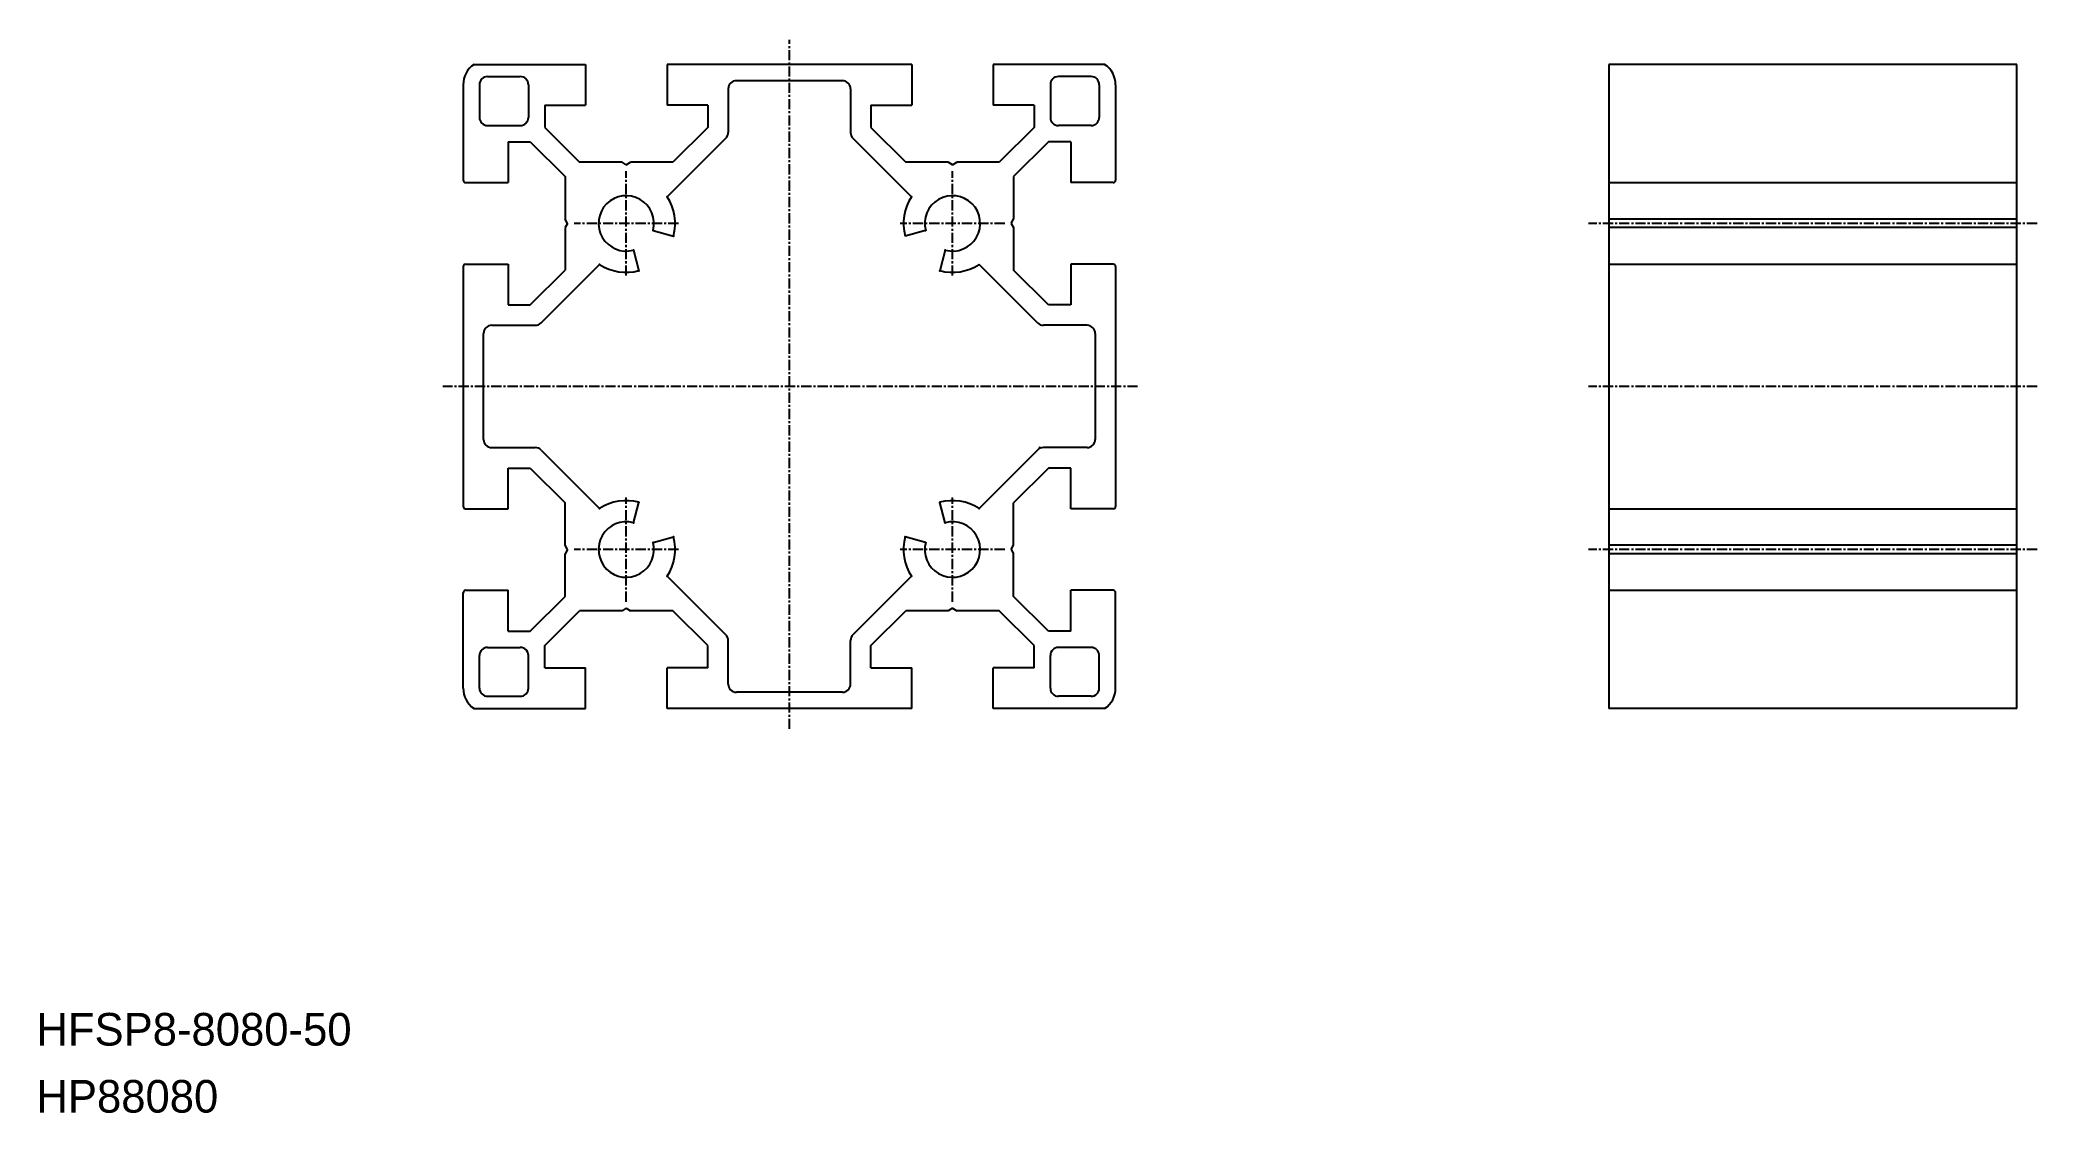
# Model space of a CAD drawing. Extents: x 0 to 245, y 0 to 132.
import ezdxf

# ---------------------------------------------------------------- set-up
doc = ezdxf.new("R2010")
doc.units = 0
doc.linetypes.add('CENTER', pattern=[2, 1.25, -0.25, 0.25, -0.25])
doc.layers.get('0').update_dxf_attribs({"linetype": 'CONTINUOUS'})
doc.layers.add('CENTER', color=1, linetype='CENTER')

msp = doc.modelspace()

# ---------------------------------------------------------------- linework, layer by layer
at = {"color": 7, "linetype": 'CONTINUOUS'}
for p, q in [((53.67, 128.55), (67.33, 128.55)), ((58.25, 128.55), (58.25, 128.55)), ((61.18, 128.55), (61.18, 128.55)), ((67.33, 128.55), (67.33, 123.55)), ((107.33, 128.55), (77.33, 128.55)), ((77.33, 128.55), (77.33, 123.55)), ((107.33, 128.55), (107.33, 123.55)), ((117.33, 128.55), (117.33, 123.55)), ((130.99, 128.55), (117.33, 128.55)), ((192.82, 128.55), (192.82, 49.55)), ((242.82, 128.55), (192.82, 128.55)), ((242.82, 49.55), (242.82, 128.55)), ((52.33, 126.05), (52.33, 114.35)), ((54.33, 126.05), (54.33, 122.05)), ((55.33, 127.05), (59.33, 127.05)), ((60.33, 126.05), (60.33, 122.05)), ((84.83, 125.55), (84.83, 120.19)), ((98.83, 126.55), (85.83, 126.55)), ((99.83, 125.55), (99.83, 120.19)), ((124.33, 126.05), (124.33, 122.05)), ((129.33, 127.05), (125.33, 127.05)), ((130.33, 126.05), (130.33, 122.05)), ((132.33, 126.05), (132.33, 114.35)), ((62.33, 123.55), (67.33, 123.55)), ((62.33, 123.55), (62.33, 120.81)), ((82.33, 123.55), (77.33, 123.55)), ((82.33, 123.55), (82.33, 120.81)), ((102.33, 123.55), (107.33, 123.55)), ((102.33, 123.55), (102.33, 120.81)), ((122.33, 123.55), (117.33, 123.55)), ((122.33, 123.55), (122.33, 120.81)), ((55.33, 121.05), (59.33, 121.05)), ((62.33, 120.81), (66.6, 116.55)), ((82.33, 120.81), (78.06, 116.55)), ((102.33, 120.81), (106.6, 116.55)), ((122.33, 120.81), (118.06, 116.55)), ((129.33, 121.05), (125.33, 121.05)), ((57.83, 119.05), (57.83, 114.05)), ((57.83, 119.05), (60.56, 119.05)), ((60.56, 119.05), (64.83, 114.78)), ((84.53, 119.49), (77.36, 112.31)), ((100.12, 119.49), (107.29, 112.31)), ((124.1, 119.05), (119.83, 114.78)), ((126.83, 119.05), (124.1, 119.05)), ((126.83, 119.05), (126.83, 114.05)), ((71.81, 116.55), (66.6, 116.55)), ((72.33, 116.25), (71.81, 116.55)), ((72.33, 116.25), (72.85, 116.55)), ((78.06, 116.55), (72.85, 116.55)), ((111.81, 116.55), (106.6, 116.55)), ((112.33, 116.25), (111.81, 116.55)), ((112.33, 116.25), (112.85, 116.55)), ((118.06, 116.55), (112.85, 116.55)), ((52.63, 114.05), (57.83, 114.05)), ((64.83, 114.78), (64.83, 109.57)), ((119.83, 114.78), (119.83, 109.57)), ((132.03, 114.05), (126.83, 114.05)), ((192.82, 114.05), (242.82, 114.05)), ((65.13, 109.05), (64.83, 109.57)), ((65.13, 109.05), (64.83, 108.53)), ((64.83, 108.53), (64.83, 103.31)), ((75.61, 108.17), (78.12, 107.49)), ((109.04, 108.17), (106.53, 107.49)), ((119.53, 109.05), (119.83, 109.57)), ((119.53, 109.05), (119.83, 108.53)), ((119.83, 108.53), (119.83, 103.31)), ((242.82, 109.57), (192.82, 109.57)), ((242.82, 108.53), (192.82, 108.53)), ((73.21, 105.76), (73.88, 103.25)), ((111.45, 105.76), (110.77, 103.25)), ((52.33, 103.75), (52.33, 74.35)), ((52.63, 104.05), (57.83, 104.05)), ((57.83, 104.05), (57.83, 99.05)), ((60.56, 99.05), (64.83, 103.31)), ((61.89, 96.84), (69.06, 104.01)), ((122.77, 96.84), (115.59, 104.01)), ((124.1, 99.05), (119.83, 103.31)), ((132.03, 104.05), (126.83, 104.05)), ((126.83, 104.05), (126.83, 99.05)), ((132.33, 103.75), (132.33, 74.35)), ((192.82, 104.05), (242.82, 104.05)), ((57.83, 99.05), (60.56, 99.05)), ((126.83, 99.05), (124.1, 99.05)), ((54.83, 82.55), (54.83, 95.55)), ((55.83, 96.55), (61.18, 96.55)), ((128.83, 96.55), (123.47, 96.55)), ((129.83, 95.55), (129.83, 82.55)), ((55.83, 81.55), (61.18, 81.55)), ((61.89, 81.25), (69.06, 74.08)), ((122.77, 81.25), (115.59, 74.08)), ((128.83, 81.55), (123.47, 81.55)), ((57.83, 74.05), (57.83, 79.05)), ((57.83, 79.05), (60.56, 79.05)), ((60.56, 79.05), (64.83, 74.78)), ((124.1, 79.05), (119.83, 74.78)), ((126.83, 79.05), (124.1, 79.05)), ((126.83, 74.05), (126.83, 79.05)), ((52.63, 74.05), (57.83, 74.05)), ((64.83, 69.57), (64.83, 74.78)), ((73.21, 72.33), (73.88, 74.84)), ((111.45, 72.33), (110.77, 74.84)), ((119.83, 69.57), (119.83, 74.78)), ((132.03, 74.05), (126.83, 74.05)), ((192.82, 74.05), (242.82, 74.05)), ((65.13, 69.05), (64.83, 69.57)), ((65.13, 69.05), (64.83, 68.53)), ((75.61, 69.93), (78.12, 70.6)), ((109.04, 69.93), (106.53, 70.6)), ((119.53, 69.05), (119.83, 69.57)), ((119.53, 69.05), (119.83, 68.53)), ((242.82, 69.57), (192.82, 69.57)), ((64.83, 63.31), (64.83, 68.53)), ((119.83, 63.31), (119.83, 68.53)), ((242.82, 68.53), (192.82, 68.53)), ((52.33, 52.05), (52.33, 63.75)), ((52.63, 64.05), (57.83, 64.05)), ((57.83, 59.05), (57.83, 64.05)), ((84.53, 58.61), (77.36, 65.78)), ((100.12, 58.61), (107.29, 65.78)), ((126.83, 59.05), (126.83, 64.05)), ((132.03, 64.05), (126.83, 64.05)), ((132.33, 52.05), (132.33, 63.75)), ((192.82, 64.05), (242.82, 64.05)), ((60.56, 59.05), (64.83, 63.31)), ((62.33, 57.28), (66.6, 61.55)), ((71.81, 61.55), (66.6, 61.55)), ((72.33, 61.85), (71.81, 61.55)), ((72.33, 61.85), (72.85, 61.55)), ((78.06, 61.55), (72.85, 61.55)), ((82.33, 57.28), (78.06, 61.55)), ((102.33, 57.28), (106.6, 61.55)), ((111.81, 61.55), (106.6, 61.55)), ((112.33, 61.85), (111.81, 61.55)), ((112.33, 61.85), (112.85, 61.55)), ((118.06, 61.55), (112.85, 61.55)), ((122.33, 57.28), (118.06, 61.55)), ((124.1, 59.05), (119.83, 63.31)), ((57.83, 59.05), (60.56, 59.05)), ((126.83, 59.05), (124.1, 59.05)), ((55.33, 57.05), (59.33, 57.05)), ((62.33, 54.55), (62.33, 57.28)), ((82.33, 54.55), (82.33, 57.28)), ((84.83, 52.55), (84.83, 57.9)), ((99.83, 52.55), (99.83, 57.9)), ((102.33, 54.55), (102.33, 57.28)), ((122.33, 54.55), (122.33, 57.28)), ((129.33, 57.05), (125.33, 57.05)), ((54.33, 52.05), (54.33, 56.05)), ((60.33, 52.05), (60.33, 56.05)), ((62.33, 54.55), (67.33, 54.55)), ((67.33, 49.55), (67.33, 54.55)), ((82.33, 54.55), (77.33, 54.55)), ((77.33, 49.55), (77.33, 54.55)), ((102.33, 54.55), (107.33, 54.55)), ((107.33, 49.55), (107.33, 54.55)), ((117.33, 49.55), (117.33, 54.55)), ((122.33, 54.55), (117.33, 54.55)), ((124.33, 52.05), (124.33, 56.05)), ((130.33, 52.05), (130.33, 56.05)), ((98.83, 51.55), (85.83, 51.55)), ((53.67, 49.55), (67.33, 49.55)), ((55.33, 51.05), (59.33, 51.05)), ((107.33, 49.55), (77.33, 49.55)), ((130.99, 49.55), (117.33, 49.55)), ((129.33, 51.05), (125.33, 51.05)), ((242.82, 49.55), (192.82, 49.55))]:
    msp.add_line(p, q, dxfattribs=at)
for centre, radius, start, end in [((55.33, 126.05), 3, 123.5573, 180), ((129.33, 126.05), 3, 0, 56.4427), ((55.33, 126.05), 1, 90, 180), ((59.33, 126.05), 1, 0, 90), ((85.83, 125.55), 1, 90, 180), ((98.83, 125.55), 1, 0, 90), ((125.33, 126.05), 1, 90, 180), ((129.33, 126.05), 1, 360, 90), ((55.33, 122.05), 1, 180, 270), ((59.33, 122.05), 1, 270, 0), ((83.83, 120.19), 1, 315, 0), ((100.83, 120.19), 1, 180, 225), ((125.33, 122.05), 1, 180, 270), ((129.33, 122.05), 1, 270, 360), ((52.63, 114.35), 0.3, 180, 270), ((132.03, 114.35), 0.3, 270, 0), ((72.33, 109.05), 3.4, 345, 285), ((72.33, 109.05), 6, 345, 32.9754), ((112.33, 109.05), 6, 147.0246, 195), ((112.33, 109.05), 3.4, 255, 195), ((52.63, 103.75), 0.3, 90, 180), ((72.33, 109.05), 6, 237.0244, 285.0001), ((112.33, 109.05), 6, 254.9999, 302.9756), ((132.03, 103.75), 0.3, 0, 90), ((55.83, 95.55), 1, 90, 180), ((61.18, 97.55), 1, 270, 315), ((123.47, 97.55), 1, 225, 270), ((128.83, 95.55), 1, 0, 90), ((55.83, 82.55), 1, 180, 270), ((61.18, 80.55), 1, 45, 90), ((123.47, 80.55), 1, 90, 135), ((128.83, 82.55), 1, 270, 0), ((52.63, 74.35), 0.3, 180, 270), ((72.33, 69.05), 6, 74.9999, 122.9756), ((112.33, 69.05), 6, 57.0244, 105.0001), ((132.03, 74.35), 0.3, 270, 0), ((72.33, 69.05), 3.4, 75, 15), ((112.33, 69.05), 3.4, 165, 105), ((72.33, 69.05), 6, 327.0246, 15), ((112.33, 69.05), 6, 165, 212.9754), ((52.63, 63.75), 0.3, 90, 180), ((132.03, 63.75), 0.3, 0, 90), ((55.33, 56.05), 1, 90, 180), ((59.33, 56.05), 1, 0, 90), ((83.83, 57.9), 1, 0, 45), ((100.83, 57.9), 1, 135, 180), ((125.33, 56.05), 1, 90, 180), ((129.33, 56.05), 1, 0, 90), ((55.33, 52.05), 3, 180, 236.4427), ((55.33, 52.05), 1, 180, 270), ((59.33, 52.05), 1, 270, 0), ((85.83, 52.55), 1, 180, 270), ((98.83, 52.55), 1, 270, 0), ((125.33, 52.05), 1, 180, 270), ((129.33, 52.05), 1, 270, 0), ((129.33, 52.05), 3, 303.5573, 360)]:
    msp.add_arc(centre, radius, start, end, dxfattribs=at)
for p in [(77.36, 112.31), (107.29, 112.31), (75.61, 108.17), (109.04, 108.17), (73.21, 105.76), (78.12, 107.49), (111.45, 105.76), (69.06, 104.01), (73.88, 103.25), (110.77, 103.25), (123.06, 81.55), (69.06, 74.08), (73.88, 74.84), (110.77, 74.84), (115.59, 74.08), (73.21, 72.33), (111.45, 72.33), (75.61, 69.93), (78.12, 70.6), (106.53, 70.6), (109.04, 69.93), (77.36, 65.78), (107.29, 65.78)]:
    msp.add_point(p, dxfattribs=at)
at = {"layer": 'CENTER', "color": 1, "linetype": 'CENTER'}
for p, q in [((92.33, 47.05), (92.33, 131.55)), ((72.33, 102.65), (72.33, 115.45)), ((112.33, 102.65), (112.33, 115.45)), ((78.73, 109.05), (65.93, 109.05)), ((118.73, 109.05), (105.93, 109.05)), ((245.32, 109.05), (190.32, 109.05)), ((135.03, 89.05), (49.83, 89.05)), ((245.32, 89.05), (190.32, 89.05)), ((72.33, 62.65), (72.33, 75.45)), ((112.33, 62.65), (112.33, 75.45)), ((78.73, 69.05), (65.93, 69.05)), ((118.73, 69.05), (105.93, 69.05)), ((245.32, 69.05), (190.32, 69.05))]:
    msp.add_line(p, q, dxfattribs=at)

# ---------------------------------------------------------------- texts
at = {"color": 7, "linetype": 'CONTINUOUS'}
for s, p in [('HFSP8-8080-50', (0, 8.22)), ('HP88080', (0, 0))]:
    msp.add_text(s, height=4, dxfattribs=at).set_placement(p)

doc.saveas('drawing.dxf')
